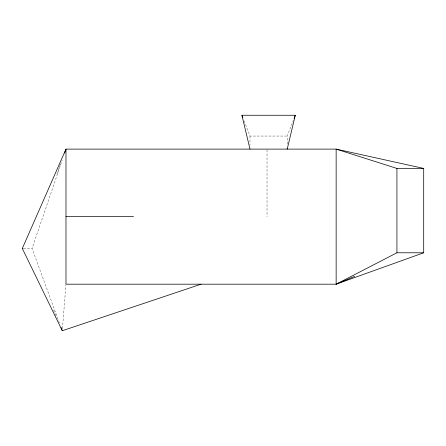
<?xml version="1.0" encoding="UTF-8"?>
<svg xmlns="http://www.w3.org/2000/svg" width="446" height="446" viewBox="0 0 446 446"><rect width="100%" height="100%" fill="white"/><g stroke="black" fill="none" stroke-linecap="round" stroke-linejoin="round"><path stroke-width="0.33" stroke-dasharray="2.23 1.67" d="M62.446 328.685L65.924 284.877M59.402 322.904L32.051 248.472L62.156 160.292M56.887 173.951L60.951 162.835M287.218 144.214L287.218 136.052L293.334 120.303M244.118 120.933L249.989 136.052L287.218 136.052M23.521 248.472L32.051 248.472M53.503 310.176L56.163 316.404M267.026 149.806L267.026 216.65M249.989 136.052L249.989 145.028"/><path stroke-width="0.67" d="M249.989 149.109L241.916 115.258L295.285 115.258L287.218 149.109L287.218 148.289M64.631 153.056L65.98 149.109L336.145 149.109L423.7 168.426L423.7 252.782L336.145 284.191L65.98 284.191L65.98 149.109L22.3 248.472L62.284 330.742L201.062 284.191M294.065 118.413L295.285 115.258M423.7 168.426L396.929 168.426L336.145 149.109L336.145 284.191L396.929 252.782L423.7 252.782M336.145 284.191L354.687 276.336M65.98 216.65L133.521 216.65M22.3 248.472L22.908 248.472M241.916 115.258L242.892 117.783M61.08 327.476L62.284 330.742M396.929 168.426L396.929 252.782"/></g></svg>
